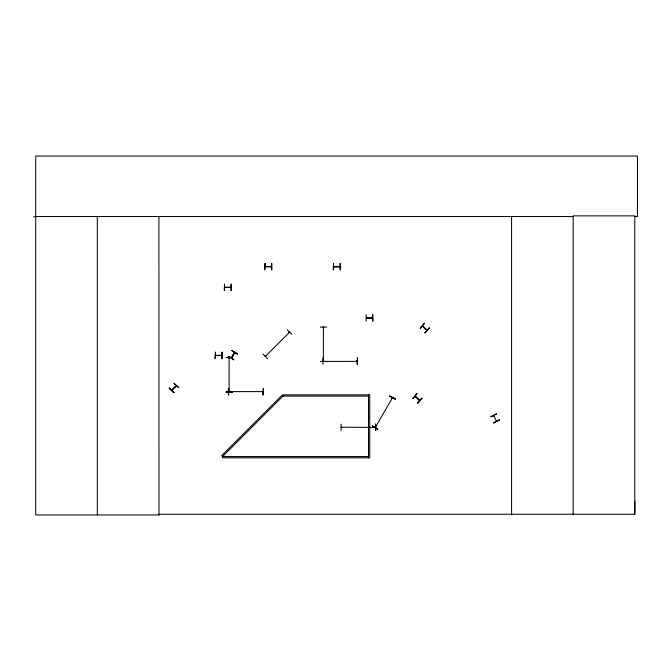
<?xml version="1.0" encoding="UTF-8"?>
<svg xmlns="http://www.w3.org/2000/svg" width="671" height="671" viewBox="0 0 671 671"><rect width="100%" height="100%" fill="white"/><g stroke="black" fill="none" stroke-linecap="round" stroke-linejoin="round"><path stroke-width="1.01" d="M634.313 216.557L637.45 216.557L637.45 156.058L35.714 156.058L35.714 514.942L158.993 514.942L158.91 514.238L634.774 514.238L634.867 501.262M496.582 421.229L493.747 415.643M392.451 397.71L392.099 398.331L392.258 397.601M415.097 396.368L415.643 396.444M231.31 357.92L231.856 357.417M422.956 326.249L422.839 326.66M229.105 357.626L229.113 358.339L229.331 357.626M229.046 391.319L229.113 391.965M323.598 327.138L323.38 327.851L323.372 327.138M229.356 358.255L229.105 357.693L229.088 391.881M323.338 327.272L323.33 327.809M419.677 400.671L415.047 396.234M419.87 400.461L419.199 400.134M422.327 325.997L426.823 330.358M427.117 330.241L422.52 325.796L426.915 330.459M392.418 397.844L375.315 427.393L375.441 426.722M265.196 356.284L265.699 355.781L265.389 356.452M175.886 386.295L176.205 385.565M496.548 421.17L496.062 420.851M228.66 391.646L229.373 391.638M322.927 361.149L323.573 361.375L323.598 360.822M357.257 361.375L356.544 361.157L357.257 361.149M224.559 287.247L225.271 287.247M265.087 266.521L265.716 266.764M339.283 266.521L339.996 266.521M377.932 429.054L372.405 425.808M375.408 426.773L375.089 427.335M391.939 398.163L392.132 397.685M392.132 398.272L392.418 397.769M395.303 398.96L389.566 396.075L395.32 398.935M234.691 352.569C227.343 366.483 234.724 349.851 234.439 353.072M234.707 352.476L231.537 358.037M265.263 356.167L265.808 355.982L265.473 356.368M171.717 390.052L176.288 385.842M262.42 391.906L262.973 391.612L228.794 391.612M341.724 427.494L341.162 427.175L375.391 427.452M230.975 287.465L224.584 287.498M271.503 266.815L265.221 266.488M270.858 266.521L271.503 266.521M271.42 266.764L265.087 266.748M215.55 355.336L221.824 355.286M221.824 355.563L215.567 355.588M366.307 317.786L372.522 318.079M372.564 318.037L366.307 318.012L372.657 318.079M412.917 398.473L417.06 393.567L412.925 398.49M417.865 403.12L421.992 398.205L417.84 403.103M417.639 402.91L422.025 398.23M424.886 332.699L429.289 328.035M262.998 354.112L267.528 358.649M287.272 329.83L291.902 334.275M289.025 332.464L289.436 331.994M289.176 332.623L289.587 332.212L265.406 356.393M174.015 392.451L169.226 388.165L173.982 392.476M174.015 383.376L178.796 387.662L174.041 383.351M176.414 385.775L171.826 390.262L176.364 385.724M171.667 390.103L172.405 389.776M490.862 416.699L496.599 413.814L490.895 416.775M493.973 416.238L493.957 415.416M493.554 422.663L499.417 420.063M415.198 396.066L419.803 400.344M374.904 427.175L375.391 427.184M230.975 287.247L230.279 287.498M333.713 266.454L339.912 266.496M320.277 327.071L326.693 327.113M323.38 327.784L323.632 327.272M226.01 357.635L232.426 357.609M357.593 358.054L357.282 364.47L357.568 358.054M320.277 361.51L326.693 361.543M356.611 361.157L357.123 361.115M356.611 361.375L357.19 361.375L322.944 361.409M322.944 364.47L322.86 358.054M228.635 388.551L228.593 394.959M228.727 391.646L229.239 391.604M232.426 392.267L226.018 391.981L232.426 392.3M226.018 392.032L232.426 392.032M341.128 424.114L341.078 430.522M375.458 424.114L375.827 430.522L375.508 424.106M341.212 427.427L341.791 427.427M33.55 216.808L35.714 216.8M35.714 216.557L573.185 216.557M271.503 263.426L271.596 269.843M333.579 263.426L333.252 269.843M340.348 263.426L340.323 269.843M265.154 266.521L271.369 266.488M333.646 266.748C351.621 266.404 329.411 267.343 334.292 266.521M224.559 284.152L224.24 290.56M231.336 284.152L231.302 290.56M224.626 287.247L230.841 287.213M366.24 314.691L366.198 321.107M372.657 314.691L372.984 321.107M215.483 352.241L215.123 358.658L215.391 352.241M368.488 396.1L282.977 396.1L222.52 456.565L222.52 457.807L369.729 457.807L369.729 394.858L282.977 394.858L282.977 396.1L282.097 395.219L221.64 455.684L222.52 456.565L368.488 456.565M228.677 391.898L229.331 391.319M389.616 395.991L395.152 399.228M372.237 426.093L377.815 429.264M231.881 350.74L237.433 353.952M419.576 400.579L415.123 396.343M323.372 361.476L323.372 327.205M229.365 357.76L229.331 358.272M169.419 387.972L173.948 392.51M169.251 388.14L173.781 392.678M357.333 358.054L357.324 364.47M228.308 388.551L228.35 394.967M634.774 514.238L634.774 215.861L573.185 215.861L573.185 514.238M511.587 216.557L511.587 514.942M372.74 314.691L372.699 321.107M368.488 394.858L368.488 457.807M340.088 263.426L340.088 269.843M333.537 263.426L333.537 269.843M271.83 263.426L271.83 269.843M231.067 284.152L231.067 290.56M224.517 284.152L224.475 290.56M221.984 352.241L221.984 358.658M158.901 216.557L158.993 514.942M97.312 216.557L97.312 514.942M228.626 356.376L234.003 359.891L228.626 356.385M232.015 350.514L237.4 354.011L232.015 350.514M424.374 323.321L420.189 328.203L424.374 323.321M429.255 328.01L425.079 332.883L429.255 328.01M499.383 419.987L493.68 422.948L499.383 419.987M263.326 388.543L263.015 394.959L263.326 388.543M265.087 263.426L264.735 269.843L265.045 263.426M222.252 352.241L221.891 358.658L222.252 352.241"/></g></svg>
